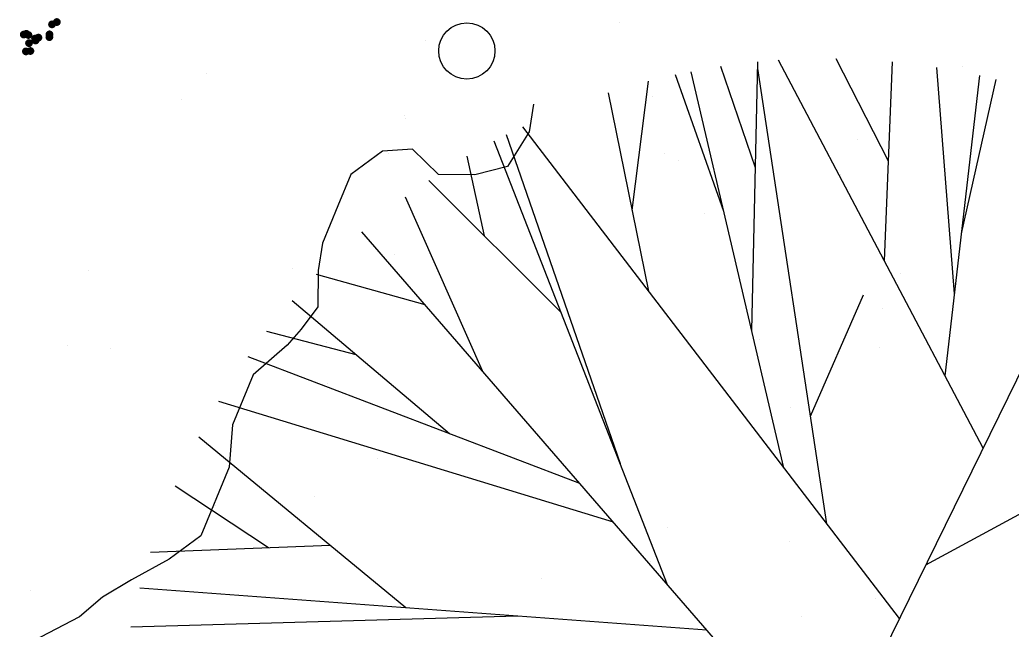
# Model space of a CAD drawing. Extents: x 17.6 to 65.2, y 116.5 to 153.5.
# Drawn here: x 59.976 to 61.991, y 139.34 to 140.579 of the extents above; entities that cross this region are included whole.
import ezdxf

# ---------------------------------------------------------------- set-up
doc = ezdxf.new("R2010")
doc.units = 0
doc.header["$MEASUREMENT"] = 0
doc.layers.get('0').update_dxf_attribs({"linetype": 'CONTINUOUS'})
doc.layers.add('INST_-_MATRIZ', color=9, linetype='CONTINUOUS')

# ---------------------------------------------------------------- blocks, each defined once
blk = doc.blocks.new('JARDIM02')
at = {"color": 0, "linetype": 'BYBLOCK'}
for p, q in [((-5.1433, -14.9), (-5.8352, -11.6688)), ((-4.0699, -15.8862), (-7.4432, -12.7869)), ((-7.1267, -14.075), (-8.0169, -13.5788)), ((-6.2764, -14.4366), (-8.0708, -13.6735)), ((-8.1591, -13.7625), (-8.1591, -13.7625)), ((-6.7667, -14.2281), (-8.1995, -13.9243)), ((-7.0984, -14.6018), (-8.3151, -14.1887)), ((-5.7605, -14.3329), (-8.532, -14.89)), ((-7.7068, -14.3952), (-8.4365, -14.5314)), ((-7.8969, -14.5475), (-7.8969, -14.5475)), ((-6.9916, -14.5243), (-6.9916, -14.5243)), ((-6.8069, -14.7001), (-6.8069, -14.7001)), ((-7.7126, -14.7163), (-7.7126, -14.7163)), ((-6.2743, -15.3416), (-6.926, -14.7935)), ((-6.5699, -14.793), (-6.5699, -14.793)), ((-6.9107, -15.5481), (-8.5592, -15.0204)), ((-5.5783, -15.4372), (-8.5191, -15.0332)), ((-4.859, -15.1612), (-8.5871, -16.5918)), ((-7.9098, -15.2283), (-8.5985, -15.2579)), ((-5.0299, -15.2722), (-5.0299, -15.2722)), ((-5.8429, -15.3792), (-5.8429, -15.3792)), ((-6.0026, -15.6), (-8.621, -15.4502)), ((-6.3634, -15.4477), (-6.3634, -15.4477)), ((-7.6957, -15.5031), (-8.6297, -15.553)), ((-6.8426, -15.5135), (-6.8426, -15.5135)), ((-7.7217, -15.6265), (-7.7217, -15.6265)), ((-7.8726, -16.0669), (-8.6392, -15.731)), ((-8.0961, -15.6893), (-8.0961, -15.6893)), ((-5.538, -15.7016), (-5.538, -15.7016)), ((-8.5347, -15.7336), (-8.5347, -15.7336)), ((-8.166, -15.7658), (-8.166, -15.7658)), ((-5.0518, -15.7601), (-5.0518, -15.7601)), ((-9.0552, -15.8021), (-9.0552, -15.8021)), ((-4.0699, -15.8862), (-8.2324, -17.7775)), ((-7.341, -16.1136), (-8.6405, -15.9995)), ((-5.1403, -16.3725), (-6.4331, -19.8001)), ((-5.8473, -16.4256), (-5.8473, -16.4256)), ((-8.7078, -16.4846), (-8.5452, -16.5603)), ((-5.4918, -16.5323), (-8.5508, -16.794)), ((-8.5452, -16.5603), (-8.3699, -16.7582)), ((-6.3248, -16.6035), (-8.5677, -16.7064)), ((-5.663, -16.5945), (-5.663, -16.5945)), ((-6.7439, -16.6269), (-6.7439, -16.6269)), ((-7.3702, -16.693), (-8.4271, -17.271)), ((-5.977, -16.7527), (-7.4435, -18.9719)), ((-8.3699, -16.7582), (-8.3779, -16.9754)), ((-6.2788, -16.8898), (-7.6662, -18.7093)), ((-7.9831, -17.0281), (-8.507, -16.9884)), ((-8.3779, -16.9754), (-8.447, -17.199)), ((-9.2981, -17.0341), (-9.2981, -17.0341)), ((-6.184, -17.0284), (-6.184, -17.0284)), ((-8.447, -17.199), (-8.6514, -17.3131)), ((-8.8764, -17.3027), (-8.8764, -17.3027)), ((-8.8534, -17.3033), (-8.8534, -17.3033)), ((-8.6514, -17.3131), (-8.6932, -17.5029)), ((-7.1523, -17.2867), (-8.3678, -17.4455)), ((-5.7623, -17.2971), (-5.7623, -17.2971)), ((-8.6932, -17.5029), (-8.6063, -17.7411)), ((-8.6691, -17.4722), (-8.6691, -17.4722)), ((-7.6649, -17.5196), (-8.0504, -18.1354)), ((-5.5721, -17.5176), (-6.21, -19.9264)), ((-8.0331, -17.6161), (-8.0331, -17.6161)), ((-6.8237, -17.6045), (-7.9315, -18.3339)), ((-8.6063, -17.7411), (-8.4373, -17.8779)), ((-8.4373, -17.8779), (-8.2346, -18.042)), ((-8.2346, -18.042), (-8.0721, -18.1177)), ((-7.4828, -18.0385), (-7.7883, -18.5464)), ((-6.7997, -18.0943), (-6.7997, -18.0943)), ((-8.0721, -18.1177), (-7.8484, -18.187)), ((-7.8484, -18.187), (-7.7406, -18.3302)), ((-7.6127, -18.2013), (-7.6127, -18.2013)), ((-5.8266, -18.1922), (-7.2605, -19.1608)), ((-8.1332, -18.2699), (-8.1332, -18.2699)), ((-7.7991, -18.2694), (-7.7991, -18.2694)), ((-7.3583, -18.2699), (-7.3583, -18.2699)), ((-7.7406, -18.3302), (-7.6666, -18.4461)), ((-9.4915, -18.4487), (-9.4915, -18.4487)), ((-7.6666, -18.4461), (-7.5459, -18.7116)), ((-6.6809, -18.5537), (-6.6809, -18.5537)), ((-6.3514, -18.5467), (-6.6358, -19.6703)), ((-9.3818, -18.651), (-9.3818, -18.651)), ((-7.5459, -18.7116), (-7.4108, -18.821)), ((-7.4108, -18.821), (-7.2756, -18.9304)), ((-7.2756, -18.9304), (-7.0182, -19.0271)), ((-6.4487, -18.9309), (-7.0003, -19.3956)), ((-7.0182, -19.0271), (-6.883, -19.1365)), ((-6.883, -19.1365), (-6.7817, -19.2186)), ((-6.8038, -19.1814), (-6.8038, -19.1814)), ((-6.7817, -19.2186), (-6.6465, -19.3281)), ((-6.6465, -19.3281), (-6.5596, -19.5662)), ((-6.6195, -19.3503), (-6.6195, -19.3503)), ((-8.4905, -19.5382), (-8.4905, -19.5382)), ((-7.9701, -19.5429), (-7.9701, -19.5429)), ((-6.5596, -19.5662), (-6.5, -19.8381)), ((-8.0688, -19.8068), (-8.0688, -19.8068)), ((-6.5, -19.8381), (-6.4469, -20.0488)), ((-6.4469, -20.0488), (-6.3665, -20.2258)), ((-6.3665, -20.2258), (-6.3005, -20.5589)), ((-6.6179, -20.4805), (-6.6179, -20.4805))]:
    blk.add_line(p, q, dxfattribs=at)
at = {"color": 0, "linetype": 'BYBLOCK', "const_width": 0.025}
for points in [[(-10.0983, -19.2798, 1), (-10.0733, -19.2798, 1)], [(-10.0927, -19.314, 1), (-10.0677, -19.314, 1)], [(-10.0356, -19.3481, 1), (-10.0106, -19.3481, 1)], [(-10.0186, -19.3538, 1), (-9.9936, -19.3538, 1)], [(-10.0356, -19.4222, 1), (-10.0106, -19.4222, 1)], [(-10.0356, -19.4451, 1), (-10.0106, -19.4451, 1)], [(-10.0231, -19.4451, 1), (-9.9981, -19.4451, 1)], [(-10.0813, -19.4906, 1), (-10.0563, -19.4906, 1)], [(-10.0813, -19.5076, 1), (-10.0563, -19.5076, 1)], [(-10.0699, -19.4792, 1), (-10.0449, -19.4792, 1)], [(-10.0186, -19.4906, 1), (-9.9936, -19.4906, 1)], [(-9.9731, -19.5248, 1), (-9.9481, -19.5248, 1)], [(-9.9674, -19.4963, 1), (-9.9424, -19.4963, 1)]]:
    blk.add_lwpolyline(points, format="xyb", close=True, dxfattribs=at)
at = {"color": 0, "linetype": 'BYBLOCK'}
blk.add_circle((-9.1585, -16.7988), 0.1813, dxfattribs=at)

msp = doc.modelspace()

# ---------------------------------------------------------------- block references
at = {"layer": 'INST_-_MATRIZ', "xscale": 0.3150000000000019, "yscale": 0.3150000000000019, "zscale": 0.3150000000000019, "rotation": 286.4532352402923}
msp.add_blockref('JARDIM02', (66.7756, 139.248), dxfattribs=at)

doc.saveas('drawing.dxf')
